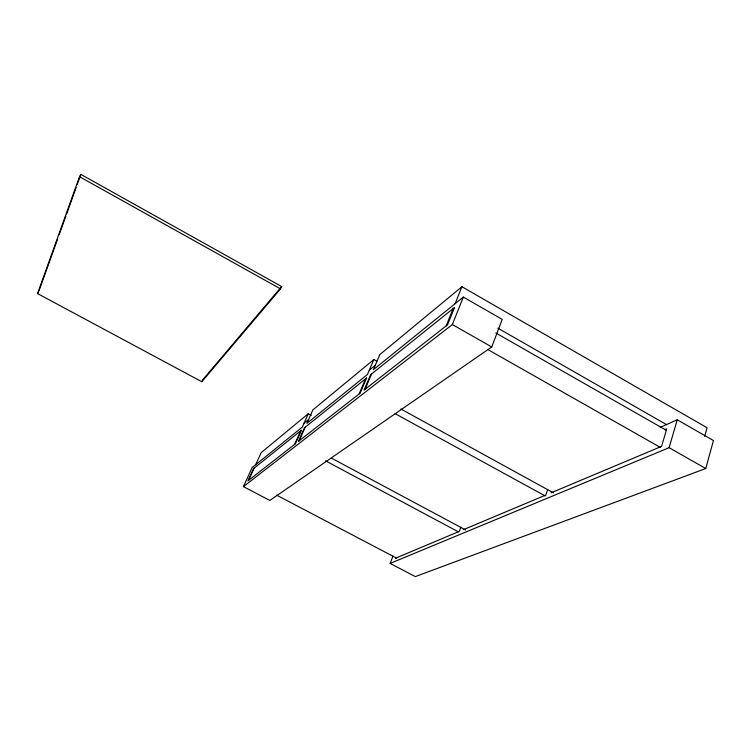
<?xml version="1.0" encoding="UTF-8"?>
<svg xmlns="http://www.w3.org/2000/svg" width="751" height="751" viewBox="0 0 751 751"><rect width="100%" height="100%" fill="white"/><g stroke="black" fill="none" stroke-linecap="round" stroke-linejoin="round"><path stroke-width="1.13" d="M393.017 555.965L390.126 563.428L415.312 576.608L705.762 468.53L713.45 440.546L677.252 419.781L660.204 427.366M704.673 436.397L707.085 427.751L461.921 286.732L379.818 354.585L373.416 369.652L463.329 297.067L502.203 319.372L491.755 346.953L269.834 500.448L243.437 486.629L252.148 467.563L302.381 427.009L308.276 413.707L311.365 415.378M390.126 563.428L669.094 447.699L677.252 419.781M547.657 489.549L545.817 495.031L463.339 529.708M37.55 293.585L79.512 176.692L80.883 174.392L281.634 286.544L280.508 288.882L201.794 381.724L37.55 293.585L38.695 291.632M39.09 290.534L57.62 239.034M59.198 234.65L65.9 216.025M66.689 213.838L76.151 187.534M77.334 184.248L80.883 174.392M460.861 527.202L459.33 531.389L395.42 558.265M243.437 486.629L452.346 324.563L463.329 297.067M446.178 325.915L453.135 308.614M455.097 303.714L461.921 286.732M365.07 389.318L371.576 373.998M359.147 393.937L365.615 378.767M373.82 359.541L367.455 374.467L306.896 423.357L312.838 409.943L373.82 359.541L376.88 361.25M294.692 444.32L300.682 430.839M299.17 440.828L305.188 427.216M248.534 480.405L254.11 468.173M255.697 464.7L261.198 452.618L308.276 413.707M201.794 381.724L202.77 379.743L281.634 286.544M304.071 423.198L308.605 419.509M369.276 370.187L375.256 365.333M664.635 429.713L666.785 428.765L661.584 446.366L551.065 492.825M276.509 495.087L396.697 558.181M331.229 457.997L465.695 530.009M325.605 460.851L458.514 531.905M395.139 413.67L545.235 495.979M400.921 409.023L553.553 492.9M79.512 176.692L280.508 288.882M452.346 324.563L491.755 346.953M669.094 447.699L705.762 468.53M487.981 349.628L660.279 447.38M495.773 332.956L666.353 430.314M497.819 328.14L666.663 424.681M454.486 307.525L447.521 324.864L364.075 390.098L370.572 374.796L454.486 307.525M366.601 377.988L360.123 393.177L298.419 441.41L304.427 427.826L366.601 377.988M301.423 430.239L295.434 443.747L247.943 480.865L253.519 468.643L301.423 430.239"/></g></svg>
